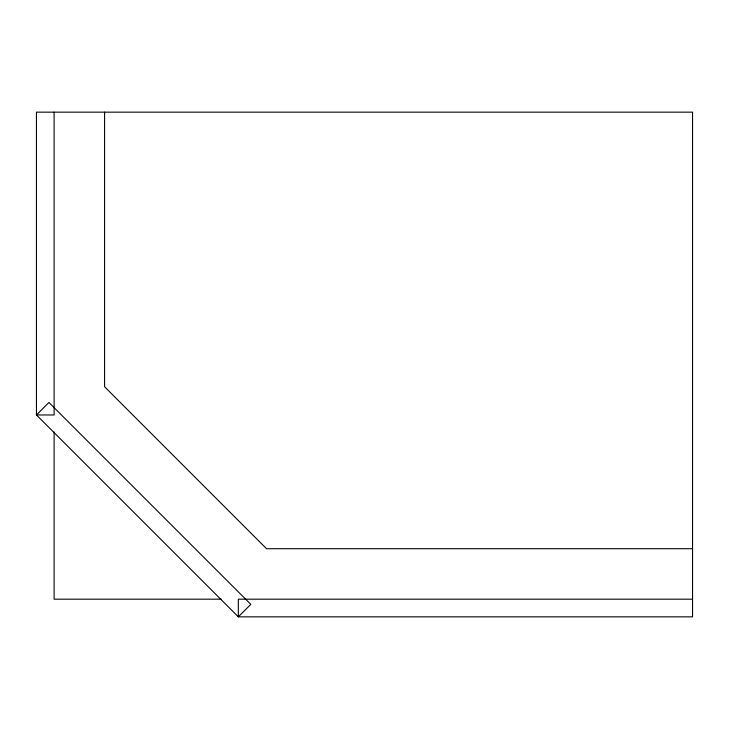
<?xml version="1.0" encoding="UTF-8"?>
<svg xmlns="http://www.w3.org/2000/svg" width="729" height="729" viewBox="0 0 729 729"><rect width="100%" height="100%" fill="white"/><g stroke="black" fill="none" stroke-linecap="round" stroke-linejoin="round"><path stroke-width="1.09" d="M692.55 548.709L266.55 548.709L104.584 386.744L104.584 112.157M221.406 599.183L54.11 599.183L54.11 431.905M692.55 599.183L238.328 599.183L238.328 616.843L692.55 616.843L692.55 112.157L36.45 112.157L36.45 414.965L238.328 616.843L250.822 604.359L48.943 402.481L36.45 414.965L54.11 414.965L54.11 112.157"/></g></svg>
